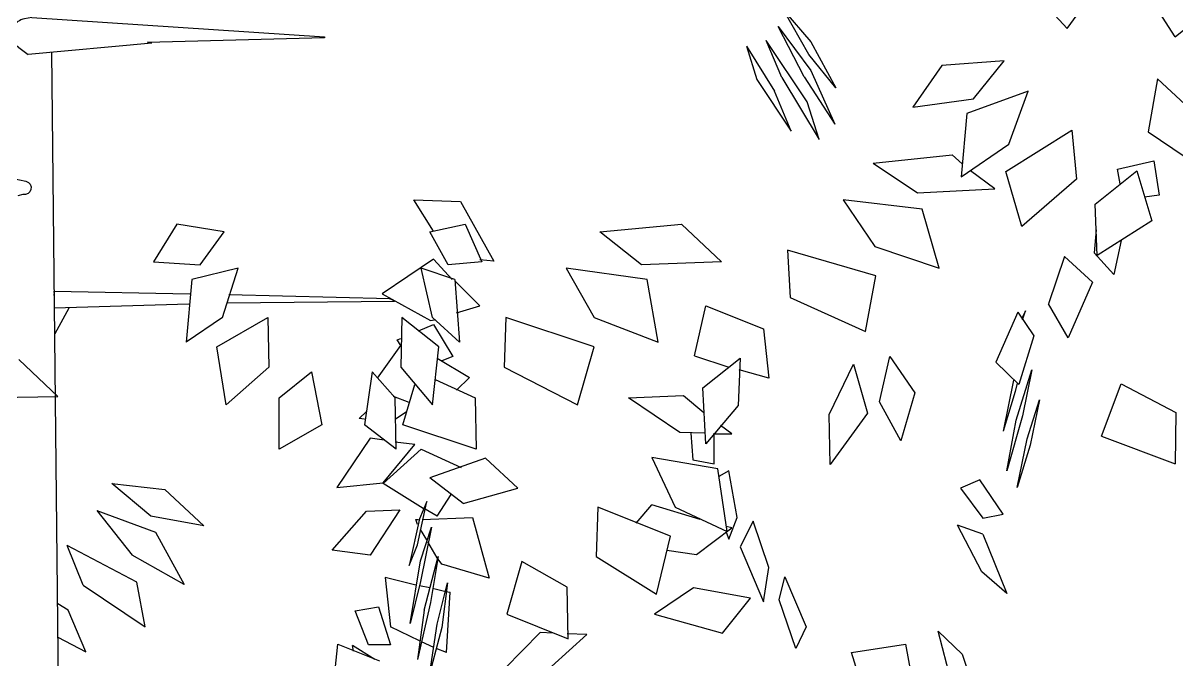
# Model space of a CAD drawing. Header units: millimetres. Extents: x 563079 to 571925, y 2063830 to 2067381.
# Drawn here: x 570927.71 to 570933.62, y 2066945.29 to 2066948.56 of the extents above; entities that cross this region are included whole.
import ezdxf

# ---------------------------------------------------------------- set-up
doc = ezdxf.new("R2010")
doc.units = ezdxf.units.MM
doc.header["$MEASUREMENT"] = 0
doc.layers.add('SO', color=48, linetype='Continuous')

# ---------------------------------------------------------------- blocks, each defined once
blk = doc.blocks.new('fsdfasdfsdf')
at = {"color": 99, "linetype": 'ByBlock'}
for p, q in [((593835.5, 2069290.45), (593865.83, 2069257.45)), ((593934.81, 2069252.1), (593913.4, 2069285.54)), ((593865.83, 2069257.45), (593884.26, 2069282.87)), ((593934.81, 2069252.1), (593964.54, 2069276.18)), ((593203.4, 2069264.58), (593390.71, 2069252.1)), ((593684.46, 2069269.04), (593701.71, 2069248.97)), ((593700.52, 2069240.95), (593684.46, 2069269.04)), ((593680.89, 2069258.79), (593701.71, 2069230.69)), ((593697.54, 2069226.67), (593680.89, 2069258.79)), ((593390.71, 2069251.65), (593277.13, 2069248.53)), ((593390.71, 2069252.1), (593390.71, 2069251.65)), ((593683.27, 2069226.23), (593673.16, 2069249.87)), ((593699.33, 2069210.62), (593673.16, 2069249.87)), ((593701.71, 2069248.97), (593717.76, 2069219.54)), ((593280.11, 2069248.08), (593201.02, 2069240.95)), ((593215.89, 2069242.28), (593220.64, 2068804.33)), ((593660.68, 2069246.3), (593667.22, 2069224.89)), ((593660.68, 2069246.3), (593678.52, 2069217.31)), ((593717.76, 2069219.54), (593700.52, 2069240.95)), ((593785.55, 2069233.81), (593767.12, 2069207.05)), ((593825.39, 2069236.93), (593785.55, 2069233.81)), ((593805.77, 2069212.4), (593825.39, 2069236.93)), ((593697.54, 2069226.67), (593717.17, 2069196.35)), ((593701.71, 2069230.69), (593717.17, 2069196.35)), ((593667.22, 2069224.89), (593689.22, 2069191.89)), ((593683.27, 2069226.23), (593707.06, 2069186.54)), ((593923.51, 2069225.34), (593917.56, 2069191.44)), ((593941.35, 2069208.84), (593923.51, 2069225.34)), ((593689.22, 2069191.89), (593678.52, 2069217.31)), ((593767.12, 2069207.05), (593805.77, 2069212.4)), ((593840.85, 2069217.31), (593801.61, 2069203.04)), ((593828.36, 2069183.41), (593840.85, 2069217.31)), ((593707.06, 2069186.54), (593699.33, 2069210.62)), ((593801.61, 2069203.04), (593798.04, 2069162.45)), ((593826.58, 2069166.02), (593868.8, 2069192.33)), ((593868.8, 2069192.33), (593871.77, 2069161.12)), ((593917.56, 2069191.44), (593941.35, 2069175.39)), ((593798.04, 2069162.45), (593828.36, 2069183.41)), ((593741.55, 2069171.37), (593792.09, 2069176.72)), ((593798.63, 2069170.93), (593792.09, 2069176.72)), ((593741.55, 2069171.37), (593770.09, 2069152.2)), ((593897.94, 2069167.36), (593921.13, 2069172.71)), ((593899.72, 2069157.99), (593897.94, 2069167.36)), ((593921.13, 2069172.71), (593924.7, 2069150.86)), ((593819.45, 2069154.87), (593803.98, 2069166.47)), ((593836.69, 2069130.79), (593826.58, 2069166.02)), ((593871.77, 2069161.12), (593836.69, 2069130.79)), ((593883.67, 2069145.06), (593910.43, 2069166.47)), ((593910.43, 2069166.47), (593919.94, 2069134.36)), ((593770.09, 2069152.2), (593819.45, 2069154.87)), ((593460.28, 2069127.67), (593447.8, 2069147.74)), ((593447.8, 2069147.74), (593477.53, 2069146.84)), ((593477.53, 2069146.84), (593498.93, 2069108.49)), ((593773.06, 2069141.94), (593722.52, 2069147.74)), ((593722.52, 2069147.74), (593742.74, 2069117.86)), ((593924.7, 2069150.86), (593915.18, 2069149.52)), ((593783.77, 2069104.03), (593773.06, 2069141.94)), ((593884.86, 2069112.06), (593883.67, 2069145.06)), ((593296.16, 2069132.13), (593281.3, 2069108.04)), ((593326.49, 2069127.22), (593296.16, 2069132.13)), ((593457.9, 2069127.22), (593480.5, 2069132.13)), ((593480.5, 2069132.13), (593491.2, 2069108.04)), ((593566.72, 2069127.22), (593619.05, 2069132.13)), ((593619.05, 2069132.13), (593644.62, 2069108.04)), ((593919.94, 2069134.36), (593884.86, 2069112.06)), ((593311.03, 2069106.26), (593326.49, 2069127.22)), ((593469.8, 2069106.26), (593457.9, 2069127.22)), ((593593.48, 2069106.26), (593566.72, 2069127.22)), ((593884.26, 2069128.56), (593883.07, 2069113.84)), ((593742.74, 2069117.86), (593783.77, 2069104.03)), ((593900.32, 2069121.87), (593895.56, 2069100.02)), ((593460.28, 2069109.83), (593427.58, 2069087.53)), ((593472.18, 2069096.89), (593460.28, 2069109.83)), ((593498.93, 2069108.49), (593490.02, 2069109.38)), ((593743.33, 2069099.12), (593686.84, 2069115.63)), ((593686.84, 2069115.63), (593688.62, 2069085.3)), ((593864.04, 2069111.61), (593853.93, 2069081.29)), ((593881.88, 2069095.11), (593864.04, 2069111.61)), ((593883.07, 2069113.84), (593895.56, 2069100.02)), ((593281.3, 2069108.04), (593311.03, 2069106.26)), ((593335.41, 2069104.03), (593305.68, 2069096.89)), ((593325.3, 2069072.37), (593335.41, 2069104.03)), ((593473.96, 2069096.89), (593452.55, 2069104.03)), ((593459.69, 2069072.37), (593452.55, 2069104.03)), ((593491.2, 2069108.04), (593469.8, 2069106.26)), ((593597.05, 2069096.89), (593545.32, 2069104.03)), ((593545.32, 2069104.03), (593563.16, 2069072.37)), ((593644.62, 2069108.04), (593593.48, 2069106.26)), ((593305.68, 2069096.89), (593302.11, 2069056.76)), ((593473.96, 2069096.89), (593476.93, 2069056.76)), ((593490.02, 2069079.95), (593473.96, 2069096)), ((593604.19, 2069056.76), (593597.05, 2069096.89)), ((593736.79, 2069063.45), (593743.33, 2069099.12)), ((593881.88, 2069095.11), (593866.42, 2069059.43)), ((593217.67, 2069088.42), (593217.67, 2069089.31)), ((593217.67, 2069089.31), (593304.49, 2069087.53)), ((593217.67, 2069086.64), (593217.67, 2069087.53)), ((593432.34, 2069084.41), (593329.46, 2069087.08)), ((593427.58, 2069087.53), (593458.5, 2069070.58)), ((593217.67, 2069085.3), (593217.67, 2069083.96)), ((593217.67, 2069083.07), (593217.67, 2069082.18)), ((593217.67, 2069078.61), (593303.89, 2069081.29)), ((593217.67, 2069079.5), (593217.67, 2069078.61)), ((593435.31, 2069082.62), (593328.27, 2069081.73)), ((593432.93, 2069083.96), (593432.34, 2069084.41)), ((593434.12, 2069083.52), (593433.52, 2069083.96)), ((593434.71, 2069083.07), (593434.71, 2069083.52)), ((593435.31, 2069083.07), (593435.31, 2069082.62)), ((593475.15, 2069075.49), (593490.02, 2069079.95)), ((593627.38, 2069047.84), (593634.51, 2069079.95)), ((593634.51, 2069079.95), (593671.38, 2069065.23)), ((593688.62, 2069085.3), (593736.79, 2069063.45)), ((593866.42, 2069059.43), (593853.93, 2069081.29)), ((593218.26, 2069062.11), (593227.18, 2069078.61)), ((593325.3, 2069072.37), (593302.11, 2069056.76)), ((593321.73, 2069053.63), (593354.44, 2069072.37)), ((593354.44, 2069072.37), (593355.03, 2069040.7)), ((593440.07, 2069072.37), (593439.47, 2069040.7)), ((593463.85, 2069053.63), (593440.07, 2069072.37)), ((593476.93, 2069056.76), (593459.69, 2069072.37)), ((593506.66, 2069072.37), (593505.48, 2069040.7)), ((593563.16, 2069053.63), (593506.66, 2069072.37)), ((593563.16, 2069072.37), (593604.19, 2069056.76)), ((593834.31, 2069075.93), (593820.04, 2069043.82)), ((593834.31, 2069075.93), (593844.42, 2069060.77)), ((593839.07, 2069076.83), (593836.69, 2069071.92)), ((593837.28, 2069071.03), (593839.07, 2069076.83)), ((593450.77, 2069063.89), (593460.28, 2069067.91)), ((593458.5, 2069070.58), (593460.88, 2069071.03)), ((593460.28, 2069067.91), (593472.77, 2069047.39)), ((593671.38, 2069065.23), (593674.95, 2069033.57)), ((593437.09, 2069058.09), (593439.47, 2069058.99)), ((593439.47, 2069054.53), (593437.09, 2069058.09)), ((593844.42, 2069060.77), (593834.91, 2069029.55)), ((593327.68, 2069016.62), (593321.73, 2069053.63)), ((593424.6, 2069033.57), (593439.47, 2069054.53)), ((593459.69, 2069016.62), (593463.85, 2069053.63)), ((593552.45, 2069016.62), (593563.16, 2069053.63)), ((593220.05, 2069021.97), (593195.07, 2069045.61)), ((593462.66, 2069046.5), (593483.47, 2069034.01)), ((593472.77, 2069047.39), (593465.63, 2069044.71)), ((593627.38, 2069047.84), (593649.38, 2069040.7)), ((593632.73, 2069027.32), (593656.51, 2069046.5)), ((593656.51, 2069046.5), (593655.32, 2069016.17)), ((593713.6, 2069010.37), (593729.06, 2069042.48)), ((593729.06, 2069042.48), (593737.98, 2069011.27)), ((593745.71, 2069018.4), (593752.25, 2069047.39)), ((593752.25, 2069047.39), (593768.31, 2069024.2)), ((593820.04, 2069043.82), (593834.91, 2069029.55)), ((593355.03, 2069040.7), (593327.68, 2069016.62)), ((593361.57, 2069021.08), (593382.39, 2069037.58)), ((593382.39, 2069037.58), (593388.93, 2069003.68)), ((593421.04, 2069037.58), (593416.28, 2069003.68)), ((593435.9, 2069021.08), (593421.04, 2069037.58)), ((593439.47, 2069040.7), (593459.69, 2069016.62)), ((593505.48, 2069040.7), (593552.45, 2069016.62)), ((593674.95, 2069033.57), (593655.92, 2069038.92)), ((593833.12, 2069006.81), (593843.23, 2069038.92)), ((593843.23, 2069038.92), (593837.28, 2069009.48)), ((593440.66, 2069003.68), (593448.39, 2069029.55)), ((593461.47, 2069032.67), (593487.04, 2069021.08)), ((593483.47, 2069034.01), (593475.15, 2069025.98)), ((593634.51, 2068991.64), (593632.73, 2069027.32)), ((593831.34, 2069032.23), (593824.8, 2068999.67)), ((593833.72, 2069030.44), (593832.53, 2069025.09)), ((593887.83, 2068996.55), (593900.32, 2069030)), ((593900.32, 2069030), (593935.4, 2069011.71)), ((593171.88, 2069021.08), (593220.05, 2069021.97)), ((593361.57, 2068988.08), (593361.57, 2069021.08)), ((593444.82, 2069017.96), (593434.71, 2069021.97)), ((593436.5, 2068988.08), (593435.9, 2069021.08)), ((593487.04, 2069021.08), (593487.64, 2068988.08)), ((593585.16, 2069021.08), (593620.24, 2069022.42)), ((593617.86, 2068998.78), (593585.16, 2069021.08)), ((593620.24, 2069022.42), (593633.32, 2069011.71)), ((593768.31, 2069024.2), (593759.39, 2068993.43)), ((593832.53, 2069025.09), (593824.8, 2068999.67)), ((593840.26, 2068994.77), (593847.99, 2069019.74)), ((593847.99, 2069019.74), (593842.04, 2068990.75)), ((593655.32, 2069016.17), (593634.51, 2068991.64)), ((593759.39, 2068993.43), (593745.71, 2069018.4)), ((593412.71, 2069007.7), (593417.47, 2069012.16)), ((593416.28, 2069007.25), (593412.71, 2069007.7)), ((593435.9, 2069007.25), (593443.04, 2069012.16)), ((593714.19, 2068978.26), (593713.6, 2069010.37)), ((593737.98, 2069011.27), (593714.19, 2068978.26)), ((593837.28, 2069009.48), (593827.18, 2068974.25)), ((593827.18, 2068974.25), (593833.12, 2069006.81)), ((593935.4, 2069011.71), (593934.81, 2068978.71)), ((593388.93, 2069003.68), (593361.57, 2068988.08)), ((593436.5, 2068988.08), (593416.28, 2069003.68)), ((593487.64, 2068988.08), (593440.66, 2069003.68)), ((593633.92, 2068998.33), (593617.86, 2068998.78)), ((593625, 2068998.33), (593626.19, 2068981.39)), ((593639.27, 2068997.89), (593651.16, 2068997.89)), ((593639.86, 2068978.71), (593639.86, 2068997.89)), ((593651.16, 2068997.89), (593644.03, 2069003.24)), ((593419.85, 2068995.21), (593398.44, 2068963.55)), ((593428.77, 2068993.87), (593419.85, 2068995.21)), ((593428.17, 2068966.67), (593448.39, 2068991.2)), ((593448.39, 2068991.2), (593435.9, 2068992.54)), ((593833.72, 2068963.55), (593840.26, 2068994.77)), ((593842.04, 2068990.75), (593833.72, 2068963.55)), ((593887.83, 2068996.55), (593934.81, 2068978.71)), ((593428.17, 2068966.22), (593452.55, 2068988.08)), ((593452.55, 2068988.08), (593478.12, 2068976.48)), ((593493.58, 2068982.28), (593457.9, 2068969.79)), ((593514.4, 2068963.1), (593493.58, 2068982.28)), ((593642.24, 2068975.59), (593600.02, 2068982.72)), ((593600.02, 2068982.72), (593614.89, 2068951.06)), ((593626.19, 2068981.39), (593639.86, 2068978.71)), ((593648.19, 2068935.45), (593642.24, 2068975.59)), ((593479.31, 2068953.29), (593457.9, 2068969.79)), ((593649.38, 2068974.25), (593642.84, 2068970.68)), ((593654.73, 2068944.37), (593649.38, 2068974.25)), ((593809.93, 2068968.45), (593797.44, 2068963.1)), ((593824.8, 2068946.6), (593809.93, 2068968.45)), ((593254.54, 2068966.22), (593288.43, 2068962.21)), ((593279.51, 2068945.26), (593254.54, 2068966.22)), ((593288.43, 2068962.21), (593313.41, 2068939.02)), ((593398.44, 2068963.55), (593428.17, 2068966.67)), ((593453.74, 2068950.17), (593428.17, 2068966.22)), ((593479.31, 2068953.29), (593514.4, 2068963.1)), ((593797.44, 2068963.1), (593811.71, 2068943.92)), ((593450.17, 2068926.98), (593456.12, 2068954.63)), ((593456.12, 2068954.63), (593451.36, 2068943.48)), ((593462.66, 2068945.26), (593471.58, 2068959.09)), ((593245.02, 2068948.83), (593282.49, 2068935)), ((593245.02, 2068948.83), (593267.62, 2068920.29)), ((593395.47, 2068923.41), (593417.47, 2068948.38)), ((593417.47, 2068948.38), (593438.88, 2068949.28)), ((593438.88, 2068949.28), (593419.85, 2068920.29)), ((593462.66, 2068945.26), (593454.93, 2068949.72)), ((593565.53, 2068951.06), (593564.34, 2068919.39)), ((593611.92, 2068932.33), (593565.53, 2068951.06)), ((593589.91, 2068940.8), (593600.02, 2068952.4)), ((593630.94, 2068943.03), (593600.02, 2068952.4)), ((593614.89, 2068951.06), (593648.19, 2068935.45)), ((593811.71, 2068943.92), (593824.8, 2068946.6)), ((593313.41, 2068939.02), (593279.51, 2068945.26)), ((593451.36, 2068943.48), (593444.82, 2068913.6)), ((593450.17, 2068939.91), (593448.98, 2068943.03)), ((593448.98, 2068943.03), (593450.77, 2068943.03)), ((593453.15, 2068943.03), (593485.26, 2068944.37)), ((593485.26, 2068944.37), (593495.96, 2068905.57)), ((593651.16, 2068937.68), (593647.59, 2068938.57)), ((593649.38, 2068930.54), (593654.73, 2068944.37)), ((593664.84, 2068942.14), (593656.51, 2068925.64)), ((593674.95, 2068912.26), (593664.84, 2068942.14)), ((593811.12, 2068909.58), (593795.66, 2068939.46)), ((593811.71, 2068933.67), (593795.66, 2068939.46)), ((593282.49, 2068935), (593300.92, 2068901.56)), ((593459.09, 2068938.13), (593451.96, 2068903.34)), ((593451.96, 2068916.72), (593459.09, 2068938.13)), ((593456.12, 2068930.1), (593451.96, 2068936.79)), ((593603, 2068895.31), (593611.92, 2068932.33)), ((593628.57, 2068920.73), (593651.16, 2068937.68)), ((593647.59, 2068935), (593649.38, 2068930.54)), ((593811.71, 2068933.67), (593827.18, 2068895.76)), ((593270.59, 2068902.89), (593226, 2068926.53)), ((593236.1, 2068901.11), (593226, 2068926.53)), ((593444.82, 2068913.6), (593450.17, 2068926.98)), ((593462.66, 2068918.5), (593456.72, 2068928.76)), ((593656.51, 2068925.64), (593671.38, 2068890.41)), ((593300.92, 2068901.56), (593267.62, 2068920.29)), ((593419.85, 2068920.29), (593395.47, 2068923.41)), ((593445.42, 2068876.58), (593451.96, 2068916.72)), ((593454.34, 2068885.05), (593463.26, 2068919.39)), ((593463.26, 2068919.39), (593458.5, 2068889.96)), ((593465.63, 2068914.49), (593462.66, 2068918.5)), ((593564.34, 2068919.39), (593603, 2068895.31)), ((593609.54, 2068923.41), (593628.57, 2068920.73)), ((593495.96, 2068905.57), (593465.63, 2068914.49)), ((593516.77, 2068916.27), (593507.26, 2068882.38)), ((593545.91, 2068899.77), (593516.77, 2068916.27)), ((593671.38, 2068890.41), (593674.95, 2068912.26)), ((593827.18, 2068895.76), (593811.12, 2068909.58)), ((593275.94, 2068874.35), (593270.59, 2068902.89)), ((593429.36, 2068906.02), (593432.93, 2068874.35)), ((593448.98, 2068901.11), (593429.36, 2068906.02)), ((593451.96, 2068903.34), (593445.42, 2068876.58)), ((593462.66, 2068876.13), (593469.2, 2068902.45)), ((593469.2, 2068902.45), (593465.63, 2068873.9)), ((593681.49, 2068891.74), (593685.06, 2068906.46)), ((593685.06, 2068906.46), (593698.73, 2068874.35)), ((593236.1, 2068901.11), (593275.94, 2068874.35)), ((593457.9, 2068899.33), (593451.36, 2068900.66)), ((593467.42, 2068897.1), (593459.69, 2068898.88)), ((593468.01, 2068897.1), (593470.99, 2068896.65)), ((593468.61, 2068857.85), (593470.99, 2068896.65)), ((593546.51, 2068866.77), (593545.91, 2068899.77)), ((593626.78, 2068899.33), (593601.81, 2068882.38)), ((593663.06, 2068892.64), (593626.78, 2068899.33)), ((593226.59, 2068885.05), (593220.05, 2068889.07)), ((593410.33, 2068884.61), (593425.2, 2068887.28)), ((593425.2, 2068887.28), (593432.93, 2068862.76)), ((593458.5, 2068889.96), (593450.17, 2068853.39)), ((593645.22, 2068870.34), (593663.06, 2068892.64)), ((593692.19, 2068860.53), (593681.49, 2068891.74)), ((593237.89, 2068858.3), (593226.59, 2068885.05)), ((593418.66, 2068862.76), (593410.33, 2068884.61)), ((593454.34, 2068885.05), (593450.17, 2068853.39)), ((593507.26, 2068882.38), (593546.51, 2068866.77)), ((593601.81, 2068882.38), (593645.22, 2068870.34)), ((593451.36, 2068865.43), (593432.93, 2068874.35)), ((593457.9, 2068844.92), (593462.66, 2068876.13)), ((593465.63, 2068873.9), (593457.9, 2068844.92)), ((593698.73, 2068874.35), (593692.19, 2068860.53)), ((593220.05, 2068867.66), (593237.89, 2068858.3)), ((593452.55, 2068864.99), (593460.28, 2068861.42)), ((593506.07, 2068847.59), (593528.67, 2068870.78)), ((593536.99, 2068870.34), (593528.67, 2068870.78)), ((593558.4, 2068869.44), (593535.8, 2068848.93)), ((593558.4, 2068869.44), (593545.91, 2068869.89)), ((593791.5, 2068839.56), (593783.17, 2068871.67)), ((593798.63, 2068856.96), (593783.17, 2068871.67)), ((593395.47, 2068827.97), (593399.04, 2068863.2)), ((593399.04, 2068863.2), (593425.79, 2068852.5)), ((593409.14, 2068858.74), (593408.55, 2068862.31)), ((593422.82, 2068853.39), (593408.55, 2068862.31)), ((593432.93, 2068862.76), (593418.66, 2068862.76)), ((593468.61, 2068857.85), (593462.07, 2068860.53)), ((593727.87, 2068857.85), (593762.36, 2068863.2)), ((593740.36, 2068817.27), (593727.87, 2068857.85)), ((593762.36, 2068863.2), (593768.31, 2068830.64)), ((593798.63, 2068856.96), (593806.96, 2068831.98))]:
    blk.add_line(p, q, dxfattribs=at)
for points in [[(593203.4, 2069264.58), (593198.64, 2069263.69, 0.449736), (593190.2, 2069249.61, 0.733493), (593190.2, 2069249.61), (593195.07, 2069245.41), (593201.02, 2069240.95)], [(593191.51, 2069161.56), (593199.56, 2069159.67, -0.992207), (593197.65, 2069151.2), (593194.48, 2069150.41)]]:
    blk.add_lwpolyline(points, format="xyb", dxfattribs=at)

msp = doc.modelspace()

# ---------------------------------------------------------------- block references
at = {"layer": 'SO', "color": 5, "xscale": 0.007999999914318323, "yscale": 0.007999999914318323, "zscale": 0.007999999914318323}
msp.add_blockref('fsdfasdfsdf', (566182.13012, 2050394.4683), dxfattribs=at)

doc.saveas('drawing.dxf')
